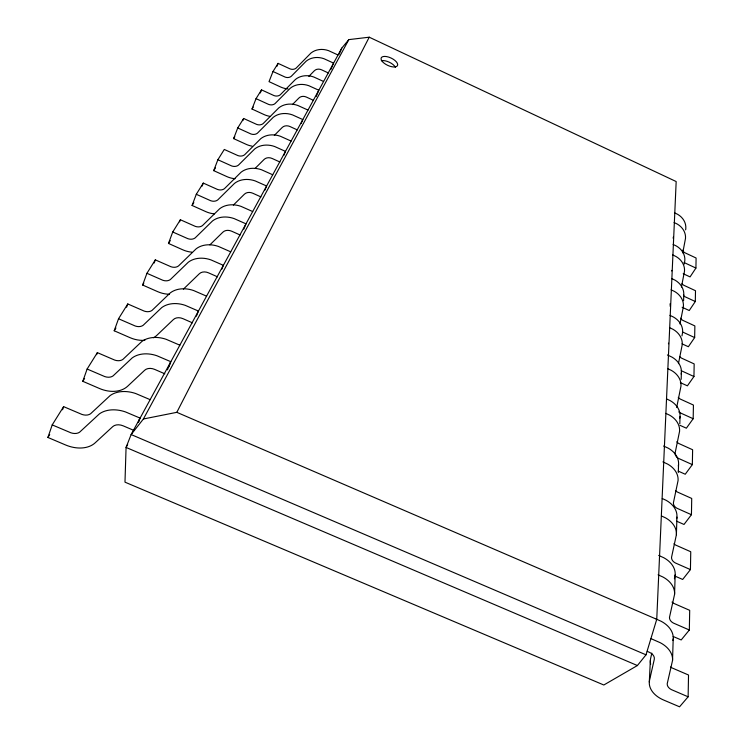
<?xml version="1.0" encoding="UTF-8"?>
<svg xmlns="http://www.w3.org/2000/svg" width="744" height="744" viewBox="0 0 744 744"><rect width="100%" height="100%" fill="white"/><g stroke="black" fill="none" stroke-linecap="round" stroke-linejoin="round"><path stroke-width="1.12" d="M647.28 651.4L649.252 652.237A9.653 6.603 6.9 0 1 654.264 659.435L649.568 680.165A27.565 18.563 6.1 0 0 663.685 700.058L679.56 706.8L688.126 696.803L688.526 675.013L672.009 667.898A9.337 6.37 5.9 0 1 670.558 666.977M673.153 636.483L681.197 639.942L689.335 630.001L689.697 610.331L674.008 603.477A8.872 6.278 5.4 0 1 672.037 602.073M674.464 575.875L682.676 579.455L690.432 569.597L690.758 551.75L675.812 545.138A8.444 6.175 4.8 0 1 673.934 543.771M676.64 521.2L684.015 524.455L691.436 514.709L691.725 498.443L677.459 492.063A8.063 6.054 4.3 0 1 675.664 490.742M678.184 471.092L685.243 474.235L692.348 464.619L692.618 449.739L678.956 443.573A7.71 5.943 3.7 0 1 676.789 441.778M680.09 425.373L686.368 428.191L693.176 418.723L693.427 405.052L680.332 399.091A7.394 5.822 3.1 0 1 678.258 397.343M680.369 382.649L687.4 385.829L693.947 376.52L694.171 363.918L681.606 358.152A7.096 5.701 2.4 0 1 679.616 356.45M682.034 343.849L688.358 346.732L694.654 337.571L694.868 325.928L682.778 320.329A6.826 5.589 1.7 0 1 680.518 318.172M682.146 307.263L689.242 310.527L695.305 301.525L695.501 290.718L683.857 285.296A6.575 5.468 1 0 1 682.016 283.687M683.215 273.736L690.069 276.898L695.919 268.063L696.096 258.019L684.871 252.755A6.343 5.357 0.2 0 1 682.518 250.198M688.126 696.803L671.339 689.595A9.495 6.398 6.1 0 1 667.219 683.736L672.529 660.495L673.199 638.91A27.379 18.981 6.7 0 0 661.184 621.296L656.115 619.008M689.335 630.001L673.394 623.063A9.012 6.305 5.6 0 1 669.488 617.334L674.566 594.382L675.161 574.945A25.994 18.674 6.2 0 0 663.769 557.73L658.682 555.415M690.432 569.597L675.264 562.91A8.575 6.203 5 0 1 671.544 557.303L676.398 534.713L676.938 517.108A24.747 18.349 5.7 0 0 666.113 500.312L662.272 498.517M678.314 472.514L678.556 464.563A23.613 17.996 5.1 0 0 668.242 448.176L663.62 446.028M679.802 423.885L680.035 416.612A22.58 17.633 4.6 0 0 670.177 400.635L666.475 398.877M681.179 379.356L681.383 372.679A21.632 17.27 4 0 0 671.953 357.111L667.433 354.962M683.596 300.688L683.773 295.015A19.958 16.545 2.7 0 0 675.087 280.2L671.59 278.507M656.747 619.315L676.175 181.545L369.229 37.2L348.824 39.618L341.756 48.137L131.13 434.543L126.071 447.432L124.983 482.159L603.821 685.001L637.394 665.545L646.006 654.822L656.747 619.315L176.821 412.325L143.406 418.984L131.13 434.543L646.006 654.822M649.307 682.043L650.34 660.449M685.633 229.85L685.81 228.501A18.535 15.838 1.2 0 0 677.775 214.402L674.529 212.803M676.677 407.479L680.965 386.117A21.92 17.382 4.2 0 0 671.414 370.419L667.814 368.699M683.578 296.428L683.773 295.015M681.169 374.158L681.383 372.679M679.811 418.119L680.035 416.612M678.333 466.097L678.556 464.563M676.705 518.67L676.938 517.108M675.161 574.945L674.408 578.795M672.939 640.528L673.199 638.91M682.76 252.848L685.512 238.331A18.739 15.94 1.4 0 0 677.375 224.121L674.092 222.512M684.201 264.129L684.833 260.521A19.223 16.182 1.9 0 0 676.482 246.069L673.115 244.423M681.43 287.044L684.508 271.104A19.446 16.294 2.2 0 0 676.054 256.541L672.65 254.876M679.979 323.984L683.42 306.435A20.209 16.656 2.9 0 0 674.631 291.509L671.088 289.797M681.978 335.907L682.62 332.289A20.758 16.898 3.3 0 0 673.58 317.102L669.944 315.344M678.444 363.667L682.239 344.658A21.027 17.019 3.5 0 0 673.088 329.35L669.637 327.686M651.818 653.139L650.6 658.58A27.1 18.488 5.9 0 0 650.665 664.234M134.069 430.497L123.244 425.866A10.109 7.208 25.3 0 0 112.716 426.638L95.065 442.922A29.118 20.479 26.6 0 1 65.509 444.94L47.904 437.463L52.21 424.898L63.621 406.643L81.97 414.436A9.858 7.012 26.8 0 0 90.535 413.803L110.159 395.557A28.653 20.655 25.5 0 1 135.706 393.529L150.139 399.658M62.543 409.758L63.621 406.643M164.824 373.804L154.696 369.405A9.57 7.059 25.9 0 0 144.671 370.242L127.605 386.266A27.556 20.088 27.3 0 1 99.436 388.48L82.798 381.309L87.122 369.024L97.362 352.628L114.716 360.087A9.337 6.873 27.5 0 0 122.881 359.408L141.853 341.477A27.147 20.237 26.2 0 1 166.2 339.32L179.843 345.179M96.646 354.656L97.362 352.628M144.866 340.278A26.161 19.669 28 0 1 129.977 337.646L114.204 330.773L118.529 318.757L127.773 303.952L144.234 311.113A8.872 6.733 28.2 0 0 152.036 310.397L170.385 292.801A25.789 19.8 26.8 0 1 193.635 290.541L206.553 296.159M126.601 307.207L127.773 303.952M169.502 294.224A24.896 19.232 28.8 0 1 157.616 291.629L142.634 285.026L146.931 273.299L155.319 259.87L170.962 266.743A8.454 6.584 29 0 0 178.439 265.999L196.202 248.766A24.571 19.344 27.5 0 1 218.438 246.441L230.724 251.835M154.148 263.041L155.319 259.87M191.84 252.16A23.752 18.795 29.6 0 1 182.754 249.798L168.479 243.437L172.738 231.988L180.383 219.75L195.291 226.371A8.072 6.426 29.8 0 0 202.461 225.609L219.666 208.738A23.455 18.898 28.3 0 1 240.982 206.358L252.681 211.547M179.611 221.814L180.383 219.75M214.402 213.844A22.711 18.349 30.4 0 1 205.707 211.584L192.082 205.465L196.286 194.286L203.289 183.089L217.527 189.46A7.719 6.278 30.7 0 0 224.418 188.688L241.093 172.19A22.441 18.442 29.1 0 1 261.553 169.781L272.723 174.775M202.145 186.112L203.289 183.089M235.095 178.718A21.762 17.921 31.3 0 1 226.753 176.551L213.714 170.646L217.871 159.737L224.297 149.451L237.931 155.598A7.403 6.129 31.6 0 0 244.562 154.817L260.735 138.691A21.511 18.005 29.9 0 1 280.404 136.264L291.099 141.072M252.095 146.15A20.888 17.493 32.2 0 1 246.124 144.308L233.625 138.607L237.727 127.968L243.651 118.482L256.717 124.425A7.105 5.98 32.5 0 0 263.106 123.634L278.795 107.871A20.655 17.568 30.9 0 1 297.749 105.434L307.988 110.075M242.832 120.593L243.651 118.482M269.756 116.315A20.079 17.075 33.2 0 1 264.008 114.539L252.011 109.024L256.038 98.645L261.525 89.875L274.071 95.623A6.835 5.84 33.6 0 0 280.237 94.832L295.47 79.422A19.865 17.149 31.9 0 1 313.745 76.985L323.584 81.468M260.316 92.963L261.525 89.875M338.018 54.991L328.56 50.648A19.139 16.74 33 0 0 310.918 53.075L296.112 68.141A6.584 5.701 34.7 0 1 290.16 68.932L278.079 63.37L273.002 71.508L269.03 81.635L280.572 86.974A19.335 16.666 34.3 0 0 287.984 88.899M276.898 66.393L278.079 63.37M138.319 422.248L139.574 419.039M138.412 422.369L140.086 418.1L125.383 411.888A29.165 20.786 25.3 0 0 99.426 413.859L79.599 432.19A10.035 7.059 26.6 0 1 70.903 432.803L52.21 424.898M167.456 369.861L170.376 362.542M168.749 366.932L170.832 361.705L156.956 355.762A27.602 20.376 25.9 0 0 132.237 357.883L113.06 375.915A9.495 6.919 27.3 0 1 104.774 376.585L87.122 369.024M196.388 316.163L198.434 311.057L185.293 305.366A26.207 19.939 26.6 0 0 161.718 307.598L143.164 325.295A9.012 6.78 28 0 1 135.25 326.012L118.529 318.757M221.749 269.309L223.367 265.329L210.887 259.87A24.943 19.493 27.3 0 0 188.344 262.176L170.395 279.521A8.584 6.631 28.8 0 1 162.815 280.265L146.931 273.299M243.818 229.124L245.985 223.832L234.109 218.587A23.789 19.037 28 0 0 212.514 220.949L195.133 237.931A8.184 6.473 29.6 0 1 187.869 238.684L172.738 231.988M264.901 190.138L266.603 186L255.276 180.95A22.748 18.591 28.8 0 0 234.546 183.35L217.704 199.969A7.831 6.324 30.4 0 1 210.738 200.74L196.286 194.286M283.808 155.403L285.482 151.376L274.638 146.512A21.79 18.144 29.7 0 0 254.727 148.94L238.396 165.177A7.496 6.175 31.3 0 1 231.691 165.958L217.871 159.737M301.181 123.495L302.817 119.57L292.439 114.874A20.916 17.707 30.6 0 0 273.262 117.31L257.424 133.185A7.198 6.026 32.2 0 1 250.97 133.976L237.727 127.968M316.163 96.562L318.804 90.238L308.844 85.709A20.107 17.279 31.6 0 0 290.365 88.145L274.982 103.667A6.919 5.887 33.2 0 1 268.751 104.458L256.038 98.645M330.996 69.285L333.591 63.119L324.012 58.73A19.363 16.861 32.6 0 0 306.175 61.166L291.239 76.334A6.668 5.747 34.3 0 1 285.222 77.125L273.002 71.508M339.199 54.219L341.756 48.137M176.821 412.325L369.229 37.2M143.406 418.984L348.824 39.618M127.661 444.512L126.071 447.432L637.394 665.545M47.904 437.463L49.699 434.561M82.798 381.309L84.602 378.408M114.204 330.773L115.943 327.974M142.634 285.026L143.834 283.101M168.479 243.437L170.246 240.591M192.082 205.465L193.831 202.638M213.714 170.646L215.481 167.809M233.625 138.607L234.816 136.691M252.011 109.024L253.23 107.062M308.853 76.362L314.331 70.782A6.715 5.85 32.6 0 1 321.575 69.815L328.309 72.949M292.448 104.56L298.883 98.05A6.966 5.989 31.6 0 1 306.389 97.073L313.401 100.319M274.359 135.371L282.19 127.512A7.254 6.138 30.6 0 1 289.974 126.536L297.274 129.893M255.22 168.302L264.092 159.458A7.552 6.287 29.7 0 1 272.183 158.491L279.921 162.015M233.365 205.102L244.404 194.203A7.886 6.445 28.8 0 1 252.821 193.245L260.912 196.909M209.882 244.878L222.902 232.147A8.249 6.603 28 0 1 231.672 231.207L240.154 235.011M183.368 289.183L199.336 273.746A8.649 6.752 27.3 0 1 208.487 272.825L217.508 276.833M651.047 638.668L660.309 642.742A27.844 19.065 6.9 0 1 672.529 660.495M658.096 574.824L662.988 577.046A26.412 18.777 6.4 0 1 674.566 594.382M661.5 515.973L665.406 517.787A25.129 18.451 5.8 0 1 676.398 534.713M192.454 322.84L182.959 318.664A9.086 6.91 26.6 0 0 173.389 319.548L156.882 335.293A26.161 19.669 28 0 1 153.506 337.748M691.436 514.709L676.956 508.254A8.184 6.091 4.5 0 1 673.413 502.786L678.063 480.587A23.957 18.107 5.3 0 0 667.591 464.07L662.904 461.894M692.348 464.619L678.5 458.388A7.821 5.98 3.9 0 1 676.761 457.086M693.176 418.723L679.914 412.706A7.487 5.859 3.3 0 1 678.751 411.906M665.824 413.376L669.581 415.152A22.887 17.744 4.8 0 1 679.579 431.25L675.115 453.04A7.821 5.98 3.9 0 0 675.599 455.458M693.947 376.52L681.216 370.689M694.654 337.571L682.415 331.926M695.305 301.525L683.522 296.056M695.919 268.063L684.554 262.753A6.408 5.385 0.5 0 1 684.043 262.418M381.347 60.71A8.984 4.045 25.1 0 1 395.408 67.295M676.305 456.574A7.821 5.98 3.9 0 1 675.915 456.035M668.493 343.17A7.291 5.896 3.6 0 1 668.493 343.774M669.991 303.877A7.003 5.775 2.9 0 1 670.13 306.24M673.255 237.113A6.501 5.524 1.4 0 1 673.181 238.247M671.786 270.388A6.743 5.645 2.2 0 1 671.711 270.965M382.425 61.603A9.002 4.036 25.2 0 0 396.822 66.318A9.002 4.036 25.2 0 0 388.861 57.158A9.002 4.036 25.2 0 0 382.425 61.603"/></g></svg>
